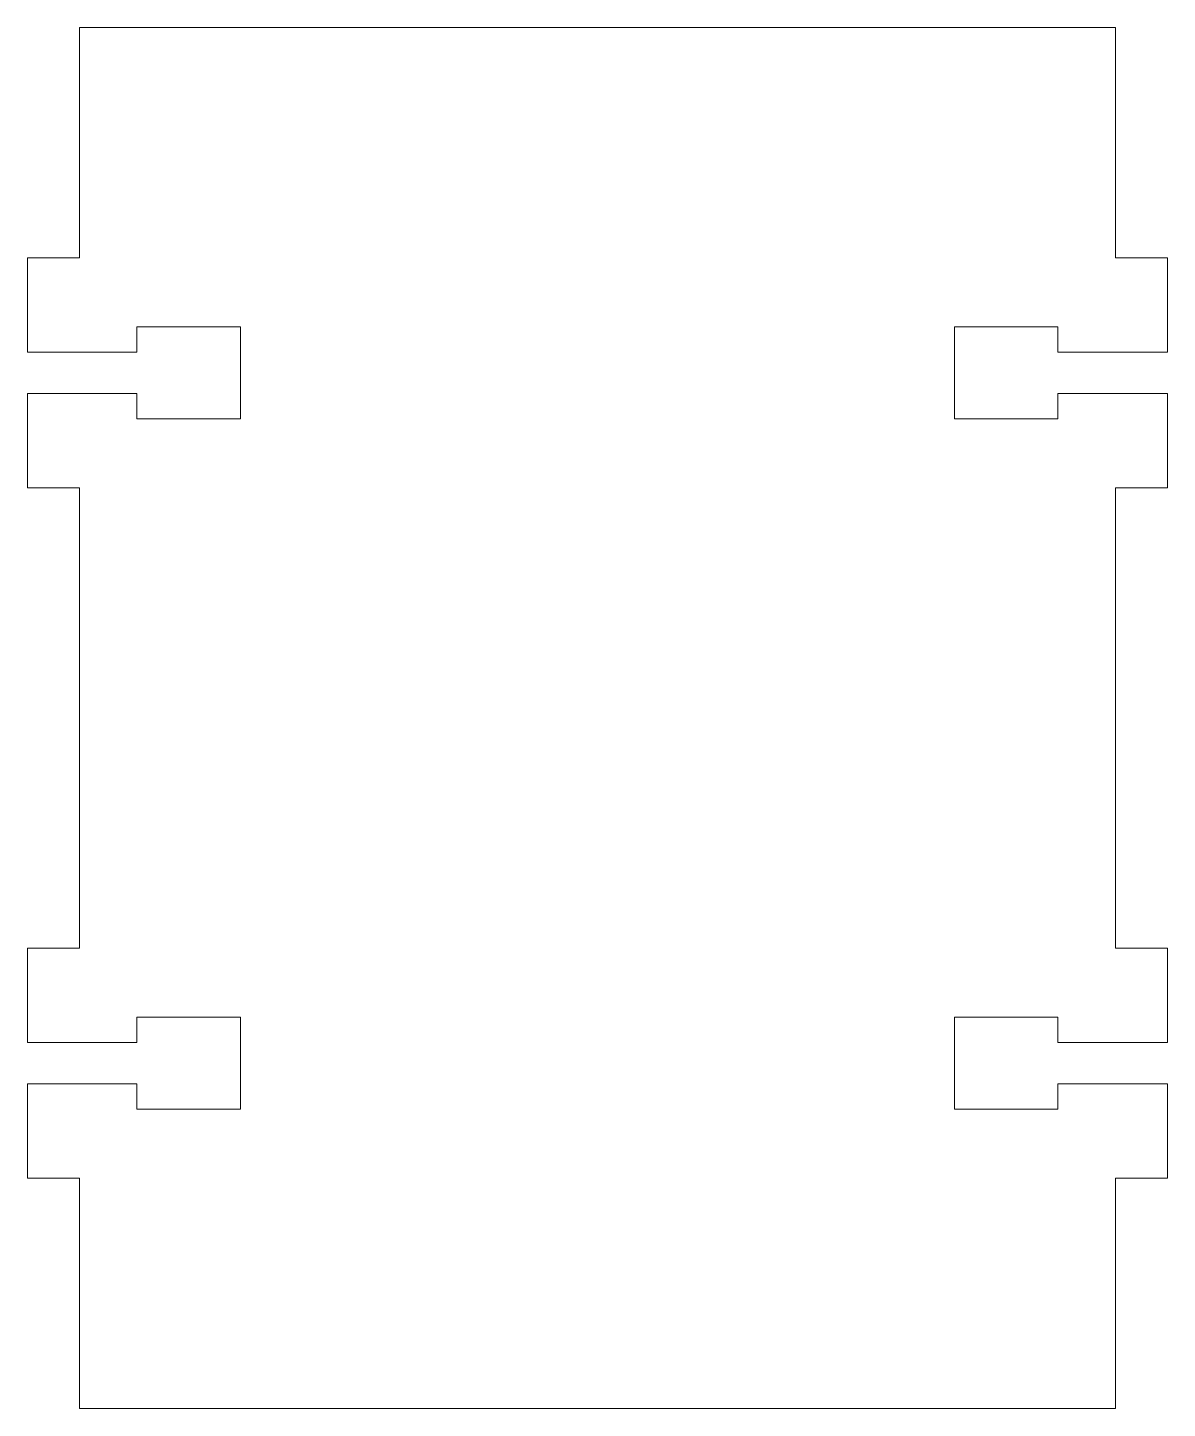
# Model space of a CAD drawing. Header units: inches. Extents: x 58 to 157, y 87 to 207.
import ezdxf

# ---------------------------------------------------------------- set-up
doc = ezdxf.new("R2010")
doc.units = ezdxf.units.IN
doc.header["$MEASUREMENT"] = 0

msp = doc.modelspace()

# ---------------------------------------------------------------- linework, layer by layer
at = {"color": 1, "lineweight": 9, "true_color": 0xff0000}
for points in [[(62.95, 207.35), (62.95, 187.35)], [(152.95, 207.35), (62.95, 207.35)], [(152.95, 207.35), (152.95, 187.35)], [(62.95, 187.35), (58.45, 187.35)], [(58.45, 187.35), (58.45, 179.15)], [(152.95, 187.35), (157.45, 187.35)], [(157.45, 179.15), (157.45, 187.35)], [(67.95, 181.35), (67.95, 179.15)], [(76.95, 181.35), (67.95, 181.35)], [(76.95, 181.35), (76.95, 173.35)], [(138.95, 181.35), (138.95, 173.35)], [(138.95, 181.35), (147.95, 181.35)], [(147.95, 179.15), (147.95, 181.35)], [(58.45, 179.15), (67.95, 179.15)], [(147.95, 179.15), (157.45, 179.15)], [(67.95, 175.55), (58.45, 175.55)], [(58.45, 175.55), (58.45, 167.35)], [(67.95, 175.55), (67.95, 173.35)], [(147.95, 175.55), (157.45, 175.55)], [(147.95, 175.55), (147.95, 173.35)], [(157.45, 167.35), (157.45, 175.55)], [(76.95, 173.35), (67.95, 173.35)], [(147.95, 173.35), (138.95, 173.35)], [(62.95, 167.35), (58.45, 167.35)], [(62.95, 127.35), (62.95, 167.35)], [(152.95, 127.35), (152.95, 167.35)], [(152.95, 167.35), (157.45, 167.35)], [(58.45, 127.35), (62.95, 127.35)], [(58.45, 119.15), (58.45, 127.35)], [(152.95, 127.35), (157.45, 127.35)], [(157.45, 119.15), (157.45, 127.35)], [(67.95, 119.15), (67.95, 121.35)], [(76.95, 121.35), (67.95, 121.35)], [(76.95, 113.35), (76.95, 121.35)], [(138.95, 121.35), (138.95, 113.35)], [(147.95, 121.35), (138.95, 121.35)], [(147.95, 119.15), (147.95, 121.35)], [(58.45, 119.15), (67.95, 119.15)], [(147.95, 119.15), (157.45, 119.15)], [(67.95, 115.55), (58.45, 115.55)], [(58.45, 115.55), (58.45, 107.35)], [(67.95, 113.35), (67.95, 115.55)], [(147.95, 115.55), (157.45, 115.55)], [(147.95, 115.55), (147.95, 113.35)], [(157.45, 115.55), (157.45, 107.35)], [(67.95, 113.35), (76.95, 113.35)], [(147.95, 113.35), (138.95, 113.35)], [(62.95, 107.35), (58.45, 107.35)], [(62.95, 87.35), (62.95, 107.35)], [(152.95, 87.35), (152.95, 107.35)], [(157.45, 107.35), (152.95, 107.35)], [(152.95, 87.35), (62.95, 87.35)]]:
    msp.add_lwpolyline(points, dxfattribs=at)

doc.saveas('drawing.dxf')
